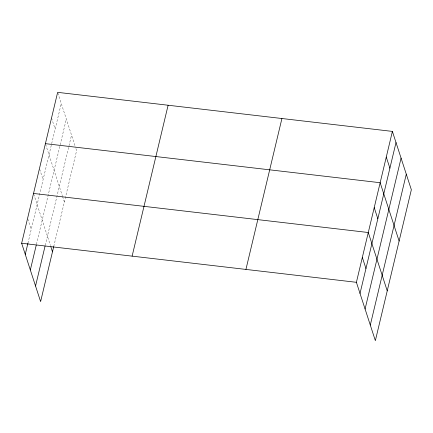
<?xml version="1.0" encoding="UTF-8"?>
<svg xmlns="http://www.w3.org/2000/svg" width="433" height="433" viewBox="0 0 433 433"><rect width="100%" height="100%" fill="white"/><g stroke="black" fill="none" stroke-linecap="round" stroke-linejoin="round"><path stroke-width="0.32" stroke-dasharray="2.17 1.62" d="M27.923 243.249L61.259 103.482M36.426 244.412L66.319 119.059M45.232 245.392L71.537 135.107M53.735 246.55L76.598 150.689L75.385 146.949M57.843 92.965L75.18 146.327M51.527 118.003L55.143 129.137M45.606 144.276L62.336 195.765M62.536 196.387L64.36 201.994M39.668 169.173L43.084 179.69M33.731 194.076L50.461 245.565M27.788 218.974L31.208 229.485"/><path stroke-width="0.65" d="M53.735 246.55L40.605 301.595L21.65 243.254L57.643 92.348L392.395 131.405L411.35 189.746L375.357 340.652L356.402 282.311L392.395 131.405M25.266 254.388L27.923 243.249M30.326 269.965L36.269 245.067M35.544 286.013L45.075 246.047M132.119 256.147L168.112 105.241M245.933 269.423L281.926 118.518M360.018 293.444L396.011 142.538M365.079 309.021L401.072 158.115M370.296 325.075L406.289 174.169M45.405 143.659L380.158 182.715L399.112 241.051M33.53 193.454L368.277 232.516L387.232 290.852M21.65 243.254L356.402 282.311M386.274 157.06L389.895 168.193M374.22 207.613L377.836 218.746M362.34 257.413L365.955 268.547M50.861 246.81L52.485 251.795"/></g></svg>
